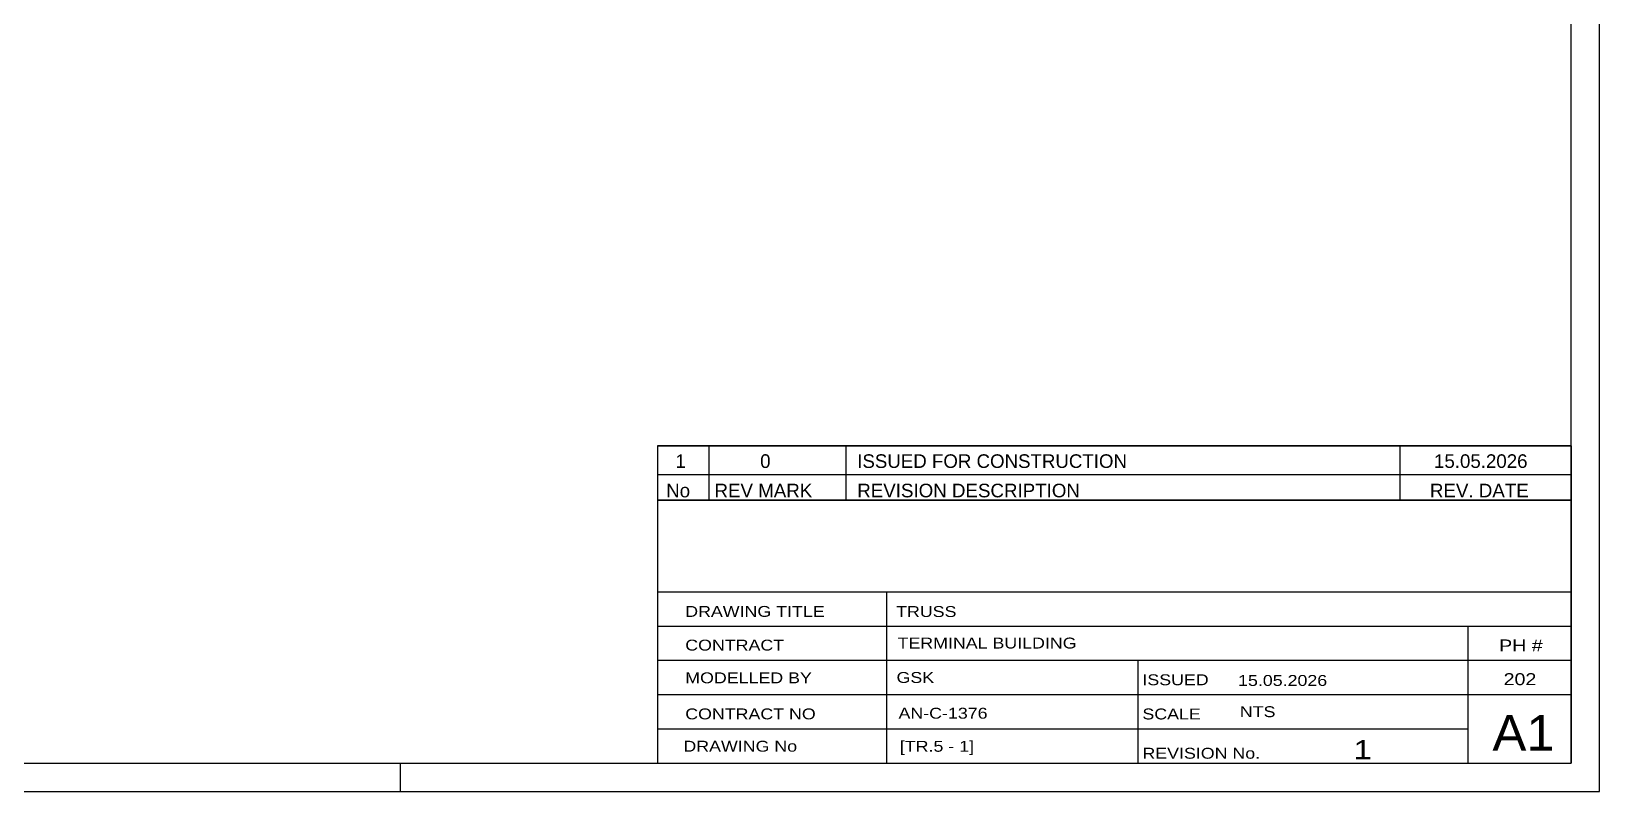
# Model space of a CAD drawing. Header units: millimetres. Extents: x 0 to 420, y 0 to 297.
# Drawn here: x 145.4 to 420, y 0 to 133.2 of the extents above; entities that cross this region are included whole.
import ezdxf

# ---------------------------------------------------------------- set-up
doc = ezdxf.new("R2010")
doc.units = ezdxf.units.MM
doc.styles.add('Arial Narrow', font='ARIALN.TTF', dxfattribs={"height": 0.2})

# ---------------------------------------------------------------- blocks, each defined once
blk = doc.blocks.new('Unknown-389636617-23712 - 22544')
at = {"color": 7, "linetype": 'Continuous'}
for p, q in [((255, 51.05), (255, 5)), ((255, 51.05), (415, 51.05)), ((415, 51), (415, 5)), ((255, 35), (415, 35)), ((295.14, 35), (295.14, 5)), ((255, 29), (415, 29)), ((397, 5.05), (397, 29.05)), ((255, 23), (415, 23)), ((339.14, 23), (339.14, 5)), ((255, 17), (415, 17)), ((255, 11), (397, 11)), ((255, 5), (415, 5))]:
    blk.add_line(p, q, dxfattribs=at)
at = {"color": 7, "style": 'Arial Narrow'}
for s, height, width, p in [('DRAWING TITLE', 1.9089, 1.425378, (259.88, 30.61)), ('TRUSS', 1.909, 1.425378, (296.81, 30.59)), ('CONTRACT', 1.909, 1.425378, (259.88, 24.71)), ('TERMINAL BUILDING', 1.9089, 1.425378, (297.06, 25.07)), ('MODELLED BY', 1.9089, 1.425378, (259.88, 18.98)), ('GSK', 1.909, 1.425378, (296.88, 19.04)), ('ISSUED', 1.909, 1.425378, (339.94, 18.64)), ('15.05.2026', 1.909, 1.425378, (356.69, 18.52)), ('CONTRACT NO', 1.9089, 1.425378, (259.88, 12.66)), ('AN-C-1376', 1.909, 1.425378, (297.23, 12.78)), ('SCALE', 1.909, 1.425378, (339.94, 12.65)), ('A1', 6.204, 1.25, (401.24, 7.2)), ('DRAWING No', 1.909, 1.425378, (259.56, 7)), ('[TR.5 - 1]', 1.909, 1.425378, (297.46, 6.99)), ('1', 3.34, 1.5, (376.91, 5.68)), ('REVISION No.', 1.9089, 1.425378, (339.94, 5.77))]:
    blk.add_text(s, height=height, dxfattribs=dict(at, width=width)).set_placement(p)
at = {"color": 7, "linetype": 'Continuous', "style": 'Arial Narrow'}
for s, height, width, p in [('PH #', 2.1, 1.42538, (402.4, 24.55)), ('202', 2.1, 1.42538, (403.19, 18.65)), ('NTS', 1.909, 1.425378, (357, 13.05))]:
    blk.add_text(s, height=height, dxfattribs=dict(at, width=width)).set_placement(p)
blk = doc.blocks.new('Unknown-389636617-11288 - 22544')
at = {"color": 5, "linetype": 'Continuous'}
for p, q in [((420, 0), (420, 297)), ((415, 5), (415, 292)), ((5, 5), (415, 5)), ((210, 0), (210, 5)), ((0, 0), (420, 0))]:
    blk.add_line(p, q, dxfattribs=at)
blk = doc.blocks.new('Unknown-389636617-23713 - 22544')
at = {"color": 7, "linetype": 'Continuous'}
for p, q in [((255, 60.55), (415, 60.55)), ((415, 60.55), (255, 60.55)), ((255, 60.55), (255, 55.55)), ((264, 60.55), (264, 55.55)), ((288, 60.55), (288, 55.55)), ((385, 60.55), (385, 55.55)), ((415, 60.55), (415, 55.55)), ((255, 55.55), (415, 55.55)), ((255, 55.55), (255, 51.05)), ((255, 55.55), (415, 55.55)), ((264, 55.55), (264, 51.05)), ((288, 55.55), (288, 51.05)), ((385, 55.55), (385, 51.05)), ((415, 55.55), (415, 51.05)), ((415, 51.05), (255, 51.05))]:
    blk.add_line(p, q, dxfattribs=at)
at = {"color": 7, "linetype": 'Continuous', "style": 'Arial Narrow'}
for s, height, width, p in [('1', 2.39, 1.196471, (258.16, 56.7)), ('0', 2.39, 1.196471, (273, 56.7)), ('ISSUED FOR CONSTRUCTION', 2.3861, 1.196471, (290, 56.7)), ('15.05.2026', 2.386, 1.196471, (391, 56.7)), ('No', 2.386, 1.2, (256.54, 51.55)), ('REV MARK', 2.386, 1.2, (265, 51.55)), ('REVISION DESCRIPTION', 2.3861, 1.2, (290, 51.55)), ('REV. DATE', 2.386, 1.2, (390.28, 51.55))]:
    blk.add_text(s, height=height, dxfattribs=dict(at, width=width)).set_placement(p)

msp = doc.modelspace()

# ---------------------------------------------------------------- block references
for name in ['Unknown-389636617-11288 - 22544', 'Unknown-389636617-23713 - 22544', 'Unknown-389636617-23712 - 22544']:
    msp.add_blockref(name, (0, 0))

doc.saveas('drawing.dxf')
